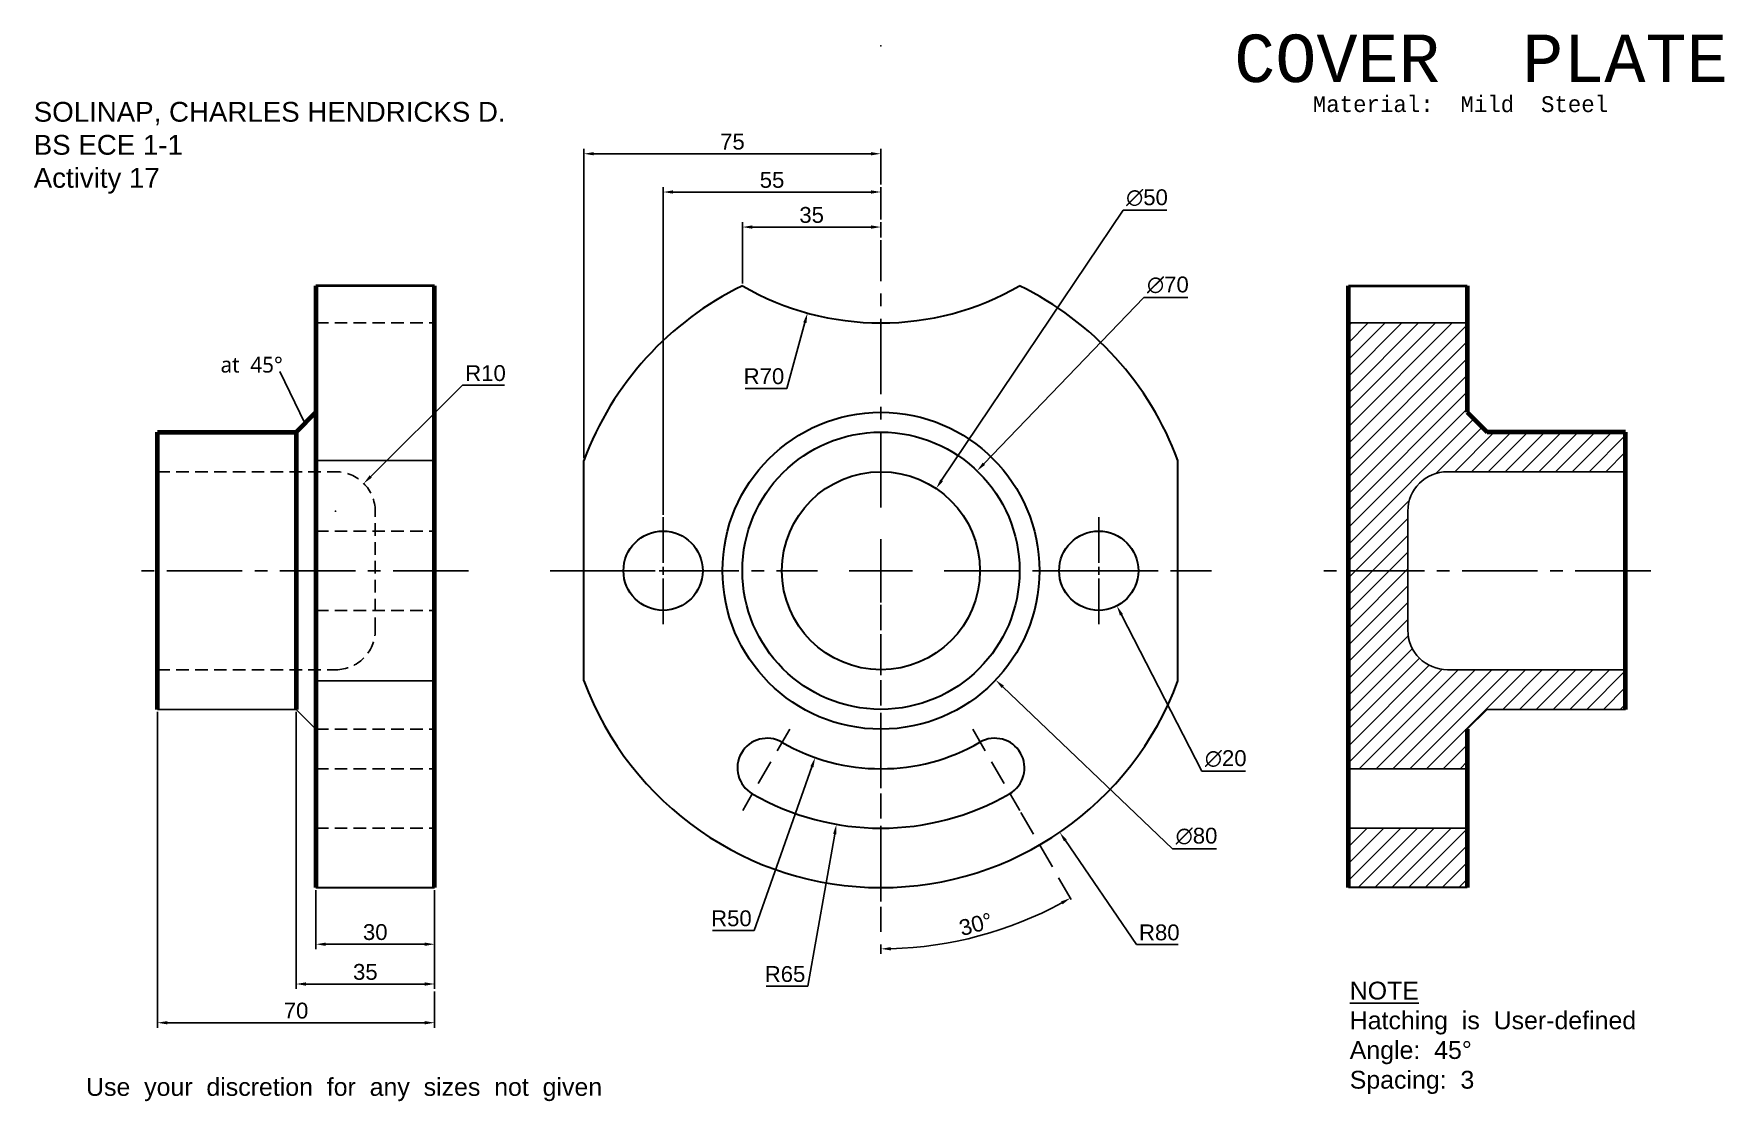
# Model space of a CAD drawing. Header units: millimetres. Extents: x 36 to 463, y 116 to 386.
import ezdxf

# ---------------------------------------------------------------- set-up
doc = ezdxf.new("R2010")
doc.units = ezdxf.units.MM
for name, pattern in [('CENTER2', [28.575, 19.05, -3.175, 3.175, -3.175]), ('HIDDEN', [9.525, 6.35, -3.175]), ('HIDDEN2', [4.7625, 3.175, -1.5875])]:
    doc.linetypes.add(name, pattern=pattern)
doc.layers.add('Layer1', color=7, linetype='Continuous', lineweight=40)
doc.styles.get("Standard").update_dxf_attribs({"font": 'arial.ttf'})
doc.dimstyles.new('Copy of ISO-25', dxfattribs={"dimtxt": 4, "dimasz": 2.5, "dimexe": 1.25, "dimexo": 0.625, "dimgap": 1, "dimtad": 1, "dimdec": 0, "dimtxsty": 'Standard', "dimcen": 2.5, "dimclrd": 4, "dimclre": 4, "dimadec": 0, "dimazin": 0, "dimtfac": 1, "dimtdec": 0, "dimtmove": 0, "dimatfit": 3, "dimfxl": 1, "dimarcsym": 0})
doc.dimstyles.new('ISO-25', dxfattribs={"dimtxt": 4, "dimasz": 2.5, "dimexe": 1.25, "dimexo": 0.625, "dimgap": 1, "dimtad": 1, "dimdec": 0, "dimtxsty": 'Standard', "dimcen": 2.5, "dimclrd": 4, "dimclre": 4, "dimadec": 0, "dimazin": 0, "dimtfac": 1, "dimtdec": 0, "dimtmove": 0, "dimatfit": 3, "dimfxl": 1, "dimarcsym": 0})
doc.dimstyles.get("Standard").update_dxf_attribs({"dimtxt": 4, "dimasz": 2.5, "dimexe": 0.18, "dimexo": 0.0625, "dimgap": 1, "dimtad": 1, "dimtih": 1, "dimtoh": 1, "dimdec": 0, "dimzin": 0, "dimdsep": 46, "dimtxsty": 'Standard', "dimcen": 0.09, "dimclrd": 4, "dimclre": 4, "dimclrt": 256, "dimadec": 0, "dimazin": 0, "dimtfac": 1, "dimtdec": 0, "dimtofl": 0, "dimtmove": 0, "dimatfit": 3, "dimfxl": 1, "dimtolj": 1, "dimtzin": 0, "dimarcsym": 0})
pattern_1 = [(45, (-121.961, 0), (-2.12132, 2.12132), [])]

# ---------------------------------------------------------------- blocks, each defined once
blk = doc.blocks.new('*U1')
at = {"color": 0, "linetype": 'CENTER2', "transparency": 16777216}
for p, q in [((0, 16), (0, 83.5)), ((-83.5, 0), (-16, 0)), ((16, 0), (83.5, 0)), ((0, -83.5), (0, -16))]:
    blk.add_line(p, q, dxfattribs=at)
at = {"color": 0, "linetype": 'Continuous', "transparency": 16777216}
for p, q in [((0, -8), (0, 8)), ((-8, 0), (8, 0))]:
    blk.add_line(p, q, dxfattribs=at)
blk = doc.blocks.new('*U2')
at = {"color": 0, "linetype": 'CENTER2', "transparency": 16777216}
for p, q in [((0, 2), (0, 13.5)), ((-13.5, 0), (-2, 0)), ((2, 0), (13.5, 0)), ((0, -13.5), (0, -2))]:
    blk.add_line(p, q, dxfattribs=at)
at = {"color": 0, "linetype": 'Continuous', "transparency": 16777216}
for p, q in [((-1, 0), (1, 0)), ((0, -1), (0, 1))]:
    blk.add_line(p, q, dxfattribs=at)
blk = doc.blocks.new('*U3')
at = {"color": 0, "linetype": 'CENTER2', "transparency": 16777216}
for p, q in [((0, 2), (0, 13.5)), ((-13.5, 0), (-2, 0)), ((2, 0), (13.5, 0)), ((0, -13.5), (0, -2))]:
    blk.add_line(p, q, dxfattribs=at)
at = {"color": 0, "linetype": 'Continuous', "transparency": 16777216}
for p, q in [((-1, 0), (1, 0)), ((0, -1), (0, 1))]:
    blk.add_line(p, q, dxfattribs=at)
blk = doc.blocks.new('*D4')
at = {"color": 4, "lineweight": -2, "transparency": 16777216}
for p, q in [((144.38, 296.83), (121.18, 273.81)), ((154.92, 296.83), (144.38, 296.83)), ((112.22, 265), (112.4, 265)), ((112.31, 264.91), (112.31, 265.09))]:
    blk.add_line(p, q, dxfattribs=at)
at = {"color": 4, "transparency": 16777216}
blk.add_solid([(120.89, 274.1), (121.47, 273.51), (119.41, 272.04)], dxfattribs=at)
at = {"layer": 'Defpoints', "color": 0, "transparency": 16777216}
for p in [(119.41, 272.04), (112.31, 265)]:
    blk.add_point(p, dxfattribs=at)
at = {"transparency": 16777216, "insert": (150.15, 299.87), "char_height": 4, "attachment_point": 5}
blk.add_mtext('\\A1;R10', dxfattribs=at)
blk = doc.blocks.new('*D5')
at = {"color": 4, "lineweight": -2, "transparency": 16777216}
for p, q in [((316.42, 319), (276.01, 277.02)), ((327.49, 319), (316.42, 319)), ((249.91, 250), (250.09, 250)), ((250, 249.91), (250, 250.09))]:
    blk.add_line(p, q, dxfattribs=at)
at = {"color": 4, "transparency": 16777216}
blk.add_solid([(275.71, 277.31), (276.31, 276.73), (274.27, 275.22)], dxfattribs=at)
at = {"layer": 'Defpoints', "color": 0, "transparency": 16777216}
for p in [(274.27, 275.22), (225.73, 224.78)]:
    blk.add_point(p, dxfattribs=at)
at = {"transparency": 16777216, "insert": (322.45, 322.15), "char_height": 4, "attachment_point": 5}
blk.add_mtext('\\A1;∅70', dxfattribs=at)
blk = doc.blocks.new('*D6')
at = {"color": 4, "lineweight": -2, "transparency": 16777216}
for p, q in [((311.13, 341.02), (265.33, 272.83)), ((322.2, 341.02), (311.13, 341.02)), ((249.91, 250), (250.09, 250)), ((250, 249.91), (250, 250.09))]:
    blk.add_line(p, q, dxfattribs=at)
at = {"color": 4, "transparency": 16777216}
blk.add_solid([(264.99, 273.06), (265.68, 272.6), (263.94, 270.75)], dxfattribs=at)
at = {"layer": 'Defpoints', "color": 0, "transparency": 16777216}
for p in [(263.94, 270.75), (236.06, 229.25)]:
    blk.add_point(p, dxfattribs=at)
at = {"transparency": 16777216, "insert": (317.17, 344.17), "char_height": 4, "attachment_point": 5}
blk.add_mtext('\\A1;∅50', dxfattribs=at)
blk = doc.blocks.new('*D7')
at = {"color": 4, "lineweight": -2, "transparency": 16777216}
for p, q in [((304.91, 250), (305.09, 250)), ((305, 249.91), (305, 250.09)), ((331.02, 199.39), (310.72, 238.88)), ((342.09, 199.39), (331.02, 199.39))]:
    blk.add_line(p, q, dxfattribs=at)
at = {"color": 4, "transparency": 16777216}
blk.add_solid([(311.09, 239.07), (310.34, 238.69), (309.57, 241.11)], dxfattribs=at)
at = {"layer": 'Defpoints', "color": 0, "transparency": 16777216}
for p in [(300.43, 258.89), (309.57, 241.11)]:
    blk.add_point(p, dxfattribs=at)
at = {"transparency": 16777216, "insert": (337.05, 202.55), "char_height": 4, "attachment_point": 5}
blk.add_mtext('\\A1;∅20', dxfattribs=at)
blk = doc.blocks.new('*D8')
at = {"color": 4, "lineweight": -2, "transparency": 16777216}
for p, q in [((249.91, 250), (250.09, 250)), ((250, 249.91), (250, 250.09)), ((323.65, 179.82), (280.77, 220.68)), ((334.72, 179.82), (323.65, 179.82))]:
    blk.add_line(p, q, dxfattribs=at)
at = {"color": 4, "transparency": 16777216}
blk.add_solid([(281.06, 220.98), (280.48, 220.38), (278.96, 222.41)], dxfattribs=at)
at = {"layer": 'Defpoints', "color": 0, "transparency": 16777216}
for p in [(221.04, 277.59), (278.96, 222.41)]:
    blk.add_point(p, dxfattribs=at)
at = {"transparency": 16777216, "insert": (329.68, 182.98), "char_height": 4, "attachment_point": 5}
blk.add_mtext('\\A1;∅80', dxfattribs=at)
blk = doc.blocks.new('*D9')
at = {"color": 4, "lineweight": -2, "transparency": 16777216}
for p, q in [((249.91, 250), (250.09, 250)), ((250, 249.91), (250, 250.09)), ((218.01, 159.18), (232.56, 200.48)), ((207.47, 159.18), (218.01, 159.18))]:
    blk.add_line(p, q, dxfattribs=at)
at = {"color": 4, "transparency": 16777216}
blk.add_solid([(232.17, 200.62), (232.95, 200.34), (233.39, 202.84)], dxfattribs=at)
at = {"layer": 'Defpoints', "color": 0, "transparency": 16777216}
for p in [(250, 250), (233.39, 202.84)]:
    blk.add_point(p, dxfattribs=at)
at = {"transparency": 16777216, "insert": (212.24, 162.22), "char_height": 4, "attachment_point": 5}
blk.add_mtext('\\A1;R50', dxfattribs=at)
blk = doc.blocks.new('*D10')
at = {"color": 4, "lineweight": -2, "transparency": 16777216}
for p, q in [((249.91, 250), (250.09, 250)), ((250, 249.91), (250, 250.09)), ((231.58, 145.11), (238.32, 183.52)), ((220.99, 145.11), (231.58, 145.11))]:
    blk.add_line(p, q, dxfattribs=at)
at = {"color": 4, "transparency": 16777216}
blk.add_solid([(237.91, 183.59), (238.73, 183.45), (238.76, 185.98)], dxfattribs=at)
at = {"layer": 'Defpoints', "color": 0, "transparency": 16777216}
for p in [(250, 250), (238.76, 185.98)]:
    blk.add_point(p, dxfattribs=at)
at = {"transparency": 16777216, "insert": (225.78, 148.15), "char_height": 4, "attachment_point": 5}
blk.add_mtext('\\A1;R65', dxfattribs=at)
blk = doc.blocks.new('*D11')
at = {"color": 4, "lineweight": -2, "transparency": 16777216}
for p, q in [((249.91, 250), (250.09, 250)), ((250, 249.91), (250, 250.09)), ((314.51, 155.62), (296.56, 181.89)), ((325.06, 155.62), (314.51, 155.62))]:
    blk.add_line(p, q, dxfattribs=at)
at = {"color": 4, "transparency": 16777216}
blk.add_solid([(296.9, 182.13), (296.21, 181.66), (295.14, 183.95)], dxfattribs=at)
at = {"layer": 'Defpoints', "color": 0, "transparency": 16777216}
for p in [(250, 250), (295.14, 183.95)]:
    blk.add_point(p, dxfattribs=at)
at = {"transparency": 16777216, "insert": (320.28, 158.66), "char_height": 4, "attachment_point": 5}
blk.add_mtext('\\A1;R80', dxfattribs=at)
blk = doc.blocks.new('*D12')
at = {"color": 4, "lineweight": -2, "transparency": 16777216}
for p, q in [((249.91, 382.56), (250.09, 382.56)), ((250, 382.47), (250, 382.65)), ((226.23, 296.05), (230.79, 312.65)), ((215.69, 296.05), (226.23, 296.05))]:
    blk.add_line(p, q, dxfattribs=at)
at = {"color": 4, "transparency": 16777216}
blk.add_solid([(230.39, 312.76), (231.19, 312.54), (231.45, 315.06)], dxfattribs=at)
at = {"layer": 'Defpoints', "color": 0, "transparency": 16777216}
for p in [(250, 382.56), (231.45, 315.06)]:
    blk.add_point(p, dxfattribs=at)
at = {"transparency": 16777216, "insert": (220.46, 299.09), "char_height": 4, "attachment_point": 5}
blk.add_mtext('\\A1;R70', dxfattribs=at)
blk = doc.blocks.new('*D13')
at = {"color": 4, "linetype": 'HIDDEN', "lineweight": -2, "transparency": 16777216}
for p, q in [((250, 241.38), (250, 153.28)), ((285.34, 188.95), (298.44, 166.26))]:
    blk.add_line(p, q, dxfattribs=at)
at = {"color": 4, "lineweight": -2, "transparency": 16777216}
blk.add_arc((250, 250.16), 95.63, 271.4979, 298.5021, dxfattribs=at)
at = {"color": 4, "transparency": 16777216}
for points in [[(295.43, 166.48), (295.84, 165.75), (297.81, 167.34)], [(252.51, 154.14), (252.49, 154.98), (250, 154.53)]]:
    blk.add_solid(points, dxfattribs=at)
at = {"layer": 'Defpoints', "color": 0, "transparency": 16777216}
for p in [(250, 258), (250, 242), (273.18, 210), (285.03, 189.49), (266.61, 155.98)]:
    blk.add_point(p, dxfattribs=at)
at = {"color": 0, "transparency": 16777216, "insert": (273.96, 160.73), "char_height": 4, "attachment_point": 5, "rotation": 15}
blk.add_mtext('30°', dxfattribs=at)
blk = doc.blocks.new('*D14')
at = {"color": 4, "lineweight": -2, "transparency": 16777216}
for p, q in [((215, 322.56), (215, 338.02)), ((250, 334.12), (250, 338.02)), ((217.5, 336.77), (247.5, 336.77))]:
    blk.add_line(p, q, dxfattribs=at)
at = {"color": 4, "transparency": 16777216}
for points in [[(217.5, 337.19), (217.5, 336.35), (215, 336.77)], [(247.5, 337.19), (247.5, 336.35), (250, 336.77)]]:
    blk.add_solid(points, dxfattribs=at)
at = {"layer": 'Defpoints', "color": 0, "transparency": 16777216}
for p in [(250, 336.77), (250, 333.5), (215, 321.94)]:
    blk.add_point(p, dxfattribs=at)
at = {"color": 0, "transparency": 16777216, "insert": (232.5, 339.81), "char_height": 4, "attachment_point": 5}
blk.add_mtext('35', dxfattribs=at)
blk = doc.blocks.new('*D15')
at = {"color": 4, "lineweight": -2, "transparency": 16777216}
for p, q in [((195, 264.12), (195, 346.87)), ((250, 338.64), (250, 346.87)), ((197.5, 345.62), (247.5, 345.62))]:
    blk.add_line(p, q, dxfattribs=at)
at = {"color": 4, "transparency": 16777216}
for points in [[(197.5, 346.04), (197.5, 345.21), (195, 345.62)], [(247.5, 346.04), (247.5, 345.21), (250, 345.62)]]:
    blk.add_solid(points, dxfattribs=at)
at = {"layer": 'Defpoints', "color": 0, "transparency": 16777216}
for p in [(250, 345.62), (250, 338.02), (195, 263.5)]:
    blk.add_point(p, dxfattribs=at)
at = {"color": 0, "transparency": 16777216, "insert": (222.5, 348.66), "char_height": 4, "attachment_point": 5}
blk.add_mtext('55', dxfattribs=at)
blk = doc.blocks.new('*D16')
at = {"color": 4, "lineweight": -2, "transparency": 16777216}
for p, q in [((175, 278.46), (175, 356.53)), ((177.5, 355.28), (247.5, 355.28)), ((250, 347.5), (250, 356.53))]:
    blk.add_line(p, q, dxfattribs=at)
at = {"color": 4, "transparency": 16777216}
for points in [[(177.5, 355.7), (177.5, 354.87), (175, 355.28)], [(247.5, 355.7), (247.5, 354.87), (250, 355.28)]]:
    blk.add_solid(points, dxfattribs=at)
at = {"layer": 'Defpoints', "color": 0, "transparency": 16777216}
for p in [(250, 355.28), (250, 346.87), (175, 277.84)]:
    blk.add_point(p, dxfattribs=at)
at = {"color": 0, "transparency": 16777216, "insert": (212.5, 358.32), "char_height": 4, "attachment_point": 5}
blk.add_mtext('75', dxfattribs=at)
blk = doc.blocks.new('*D17')
at = {"color": 4, "lineweight": -2, "transparency": 16777216}
for p, q in [((107.31, 169.38), (107.31, 154.45)), ((137.31, 169.38), (137.31, 154.45)), ((109.81, 155.7), (134.81, 155.7))]:
    blk.add_line(p, q, dxfattribs=at)
at = {"color": 4, "transparency": 16777216}
for points in [[(109.81, 156.11), (109.81, 155.28), (107.31, 155.7)], [(134.81, 156.11), (134.81, 155.28), (137.31, 155.7)]]:
    blk.add_solid(points, dxfattribs=at)
at = {"layer": 'Defpoints', "color": 0, "transparency": 16777216}
for p in [(107.31, 170), (137.31, 170), (137.31, 155.7)]:
    blk.add_point(p, dxfattribs=at)
at = {"color": 0, "transparency": 16777216, "insert": (122.31, 158.74), "char_height": 4, "attachment_point": 5}
blk.add_mtext('30', dxfattribs=at)
blk = doc.blocks.new('*D18')
at = {"color": 4, "lineweight": -2, "transparency": 16777216}
for p, q in [((102.31, 214.38), (102.31, 144.4)), ((137.31, 155.07), (137.31, 144.4)), ((104.81, 145.65), (134.81, 145.65))]:
    blk.add_line(p, q, dxfattribs=at)
at = {"color": 4, "transparency": 16777216}
for points in [[(104.81, 146.07), (104.81, 145.23), (102.31, 145.65)], [(134.81, 146.07), (134.81, 145.23), (137.31, 145.65)]]:
    blk.add_solid(points, dxfattribs=at)
at = {"layer": 'Defpoints', "color": 0, "transparency": 16777216}
for p in [(102.31, 215), (137.31, 155.7), (137.31, 145.65)]:
    blk.add_point(p, dxfattribs=at)
at = {"color": 0, "transparency": 16777216, "insert": (119.81, 148.69), "char_height": 4, "attachment_point": 5}
blk.add_mtext('35', dxfattribs=at)
blk = doc.blocks.new('*D19')
at = {"color": 4, "lineweight": -2, "transparency": 16777216}
for p, q in [((67.31, 214.38), (67.31, 134.63)), ((137.31, 143.78), (137.31, 134.63)), ((69.81, 135.88), (134.81, 135.88))]:
    blk.add_line(p, q, dxfattribs=at)
at = {"color": 4, "transparency": 16777216}
for points in [[(69.81, 136.29), (69.81, 135.46), (67.31, 135.88)], [(134.81, 136.29), (134.81, 135.46), (137.31, 135.88)]]:
    blk.add_solid(points, dxfattribs=at)
at = {"layer": 'Defpoints', "color": 0, "transparency": 16777216}
for p in [(67.31, 215), (137.31, 144.4), (137.31, 135.88)]:
    blk.add_point(p, dxfattribs=at)
at = {"color": 0, "transparency": 16777216, "insert": (102.31, 138.92), "char_height": 4, "attachment_point": 5}
blk.add_mtext('70', dxfattribs=at)

msp = doc.modelspace()

# ---------------------------------------------------------------- hatches: boundary and pattern name
h = msp.add_hatch()
h.set_pattern_fill('_USER', color=256, scale=3, angle=45, pattern_type=0)
h.set_pattern_definition(pattern_1)
h.paths.add_polyline_path([(368.04, 200), (398.04, 200), (398.04, 210), (403.04, 215), (438.04, 215), (438.04, 225), (393.04, 225, -0.414214), (383.04, 235), (383.04, 265, -0.414214), (393.04, 275), (438.04, 275), (438.04, 285), (403.04, 285), (398.04, 290), (398.04, 312.56), (368.04, 312.56)])
h = msp.add_hatch()
h.set_pattern_fill('_USER', color=256, scale=3, angle=45, pattern_type=0)
h.set_pattern_definition(pattern_1)
h.paths.add_polyline_path([(368.04, 185), (368.04, 170), (398.04, 170), (398.04, 185)])

# ---------------------------------------------------------------- linework, layer by layer
at = {"color": 4}
for p, q in [((107.31, 321.94), (137.31, 321.94)), ((398.04, 321.94), (368.04, 321.94)), ((104.55, 287.24), (98.18, 300.31)), ((107.31, 170), (137.31, 170)), ((398.04, 170), (368.04, 170))]:
    msp.add_line(p, q, dxfattribs=at)
at = {"lineweight": 120}
for p, q in [((107.31, 290), (102.31, 285)), ((398.04, 290), (403.04, 285)), ((67.31, 215), (67.31, 285)), ((67.31, 285), (102.31, 285)), ((102.31, 285), (102.31, 215)), ((438.04, 285), (403.04, 285)), ((438.04, 215), (438.04, 285))]:
    msp.add_line(p, q, dxfattribs=at)
for p, q in [((107.31, 277.84), (137.31, 277.84)), ((107.31, 222.16), (137.31, 222.16)), ((102.31, 215), (67.31, 215)), ((102.31, 215), (107.31, 210)), ((403.04, 215), (398.04, 210)), ((403.04, 215), (438.04, 215))]:
    msp.add_line(p, q)
at = {"color": 4, "linetype": 'CENTER2'}
for p, q in [((145.87, 250), (62.12, 250)), ((444.36, 250), (360.62, 250))]:
    msp.add_line(p, q, dxfattribs=at)
at = {"color": 4, "linetype": 'HIDDEN'}
for p, q in [((226.96, 210), (215.12, 189.49)), ((273.18, 210), (285.03, 189.49))]:
    msp.add_line(p, q, dxfattribs=at)
at = {"layer": 'Layer1'}
for p, q in [((137.31, 321.94), (107.31, 321.94)), ((368.04, 321.94), (398.04, 321.94))]:
    msp.add_line(p, q, dxfattribs=at)
at = {"layer": 'Layer1', "lineweight": 120}
for p, q in [((107.31, 321.94), (107.31, 170)), ((137.31, 170), (137.31, 321.94)), ((368.04, 170), (368.04, 321.94)), ((398.04, 321.94), (398.04, 290)), ((398.04, 210), (398.04, 170))]:
    msp.add_line(p, q, dxfattribs=at)
at = {"layer": 'Layer1', "color": 0, "linetype": 'HIDDEN2', "lineweight": 25}
for p, q in [((107.31, 312.56), (137.31, 312.56)), ((107.31, 210), (137.31, 210)), ((107.31, 200), (137.31, 200)), ((107.31, 185), (137.31, 185))]:
    msp.add_line(p, q, dxfattribs=at)
at = {"layer": 'Layer1', "linetype": 'Continuous', "lineweight": 25}
for p, q in [((398.04, 312.56), (368.04, 312.56)), ((438.04, 275), (393.04, 275)), ((383.04, 235), (383.04, 265)), ((438.04, 225), (393.04, 225)), ((398.04, 200), (368.04, 200)), ((398.04, 185), (368.04, 185))]:
    msp.add_line(p, q, dxfattribs=at)
at = {"layer": 'Layer1', "color": 0, "linetype": 'Continuous', "lineweight": 30}
for p, q in [((175, 222.16), (175, 277.84)), ((325, 222.16), (325, 277.84))]:
    msp.add_line(p, q, dxfattribs=at)
at = {"layer": 'Layer1', "linetype": 'HIDDEN2', "lineweight": 25}
for p, q in [((67.31, 275), (112.31, 275)), ((122.31, 235), (122.31, 265)), ((107.31, 260), (137.31, 260)), ((107.31, 240), (137.31, 240)), ((67.31, 225), (112.31, 225))]:
    msp.add_line(p, q, dxfattribs=at)
at = {"layer": 'Layer1', "lineweight": 30}
for p, q in [((107.31, 170), (137.31, 170)), ((398.04, 170), (368.04, 170))]:
    msp.add_line(p, q, dxfattribs=at)
at = {"layer": 'Layer1', "color": 0, "linetype": 'Continuous', "lineweight": 30}
for centre, radius in [((250, 250), 40), ((250, 250), 35), ((250, 250), 25), ((195, 250), 10), ((305, 250), 10)]:
    msp.add_circle(centre, radius, dxfattribs=at)
for centre, radius, start, end in [((250, 250), 80, 115.9445, 159.6359), ((250, 382.56), 70, 240, 300), ((250, 250), 80, 20.3641, 64.0555), ((250, 250), 80, 200.3641, 339.6359), ((221.25, 200.2), 7.5, 60, 240), ((250, 250), 50, 240, 300), ((278.75, 200.2), 7.5, 300, 120), ((250, 250), 65, 240, 300)]:
    msp.add_arc(centre, radius, start, end, dxfattribs=at)
at = {"layer": 'Layer1', "linetype": 'HIDDEN2', "lineweight": 25}
for centre, start, end in [((112.31, 265), 0, 90), ((112.31, 235), 270, 0)]:
    msp.add_arc(centre, 10, start, end, dxfattribs=at)
at = {"layer": 'Layer1', "linetype": 'Continuous', "lineweight": 25}
for centre, start, end in [((393.04, 265), 90, 180), ((393.04, 235), 180, 270)]:
    msp.add_arc(centre, 10, start, end, dxfattribs=at)

# ---------------------------------------------------------------- block references
at = {"color": 4, "linetype": 'CENTER2'}
for name, p in [('*U1', (250, 250)), ('*U2', (195, 250)), ('*U3', (305, 250))]:
    msp.add_blockref(name, p, dxfattribs=at)

# ---------------------------------------------------------------- texts
at = {"lineweight": 30, "insert": (339.19, 385.38), "char_height": 12, "attachment_point": 1}
msp.add_mtext_dynamic_manual_height_columns('{\\Fmonotxt|c0;COVER  PLATE}', width=186.103, gutter_width=12.5, heights=[0], dxfattribs=at)
at = {"attachment_point": 1}
for s, width, insert, char_height in [('SOLINAP, CHARLES HENDRICKS D.\\PBS ECE 1-1\\PActivity 17', 130.688, (36.08, 368.37), 5), ('{\\fConsolas|b0|i0|c0|p49;Material:  Mild  Steel}', 104.7168, (359.05, 369.81), 4), ('{\\f@Microsoft YaHei|b0|i0|c0|p34;at  45%%D}', 22.503, (83.26, 304.03), 4), ('{\\LNOTE}\\PHatching  is  User-defined\\PAngle:  45%%D\\PSpacing:  3', 85.1025, (368.37, 146.24), 4.5), ('Use  your  discretion  for  any  sizes  not  given', 176.0694, (49.29, 121.92), 4.5)]:
    msp.add_mtext_dynamic_manual_height_columns(s, width=width, gutter_width=12.5, heights=[0], dxfattribs=dict(at, insert=insert, char_height=char_height))

# ---------------------------------------------------------------- dimensions: what is measured, and where the dimension line sits
for center, mpoint, picture, middle in [((250, 382.56), (231.45, 315.06), '*D12', (220.46, 296.05)), ((112.31, 265), (119.41, 272.04), '*D4', (150.15, 296.83)), ((250, 250), (233.39, 202.84), '*D9', (212.24, 159.18)), ((250, 250), (238.76, 185.98), '*D10', (225.78, 145.11)), ((250, 250), (295.14, 183.95), '*D11', (320.28, 155.62))]:
    dim = msp.add_radius_dim(center=center, mpoint=mpoint, dimstyle='Standard')
    dim.commit()
    dim.dimension.update_dxf_attribs({"geometry": picture, "text_midpoint": middle, "dimtype": 164})
for base, p1, p2, picture, middle in [((250, 355.28), (175, 277.84), (250, 346.87), '*D16', (212.5, 358.32)), ((250, 345.62), (195, 263.5), (250, 338.02), '*D15', (222.5, 348.66)), ((250, 336.77), (215, 321.94), (250, 333.5), '*D14', (232.5, 339.81)), ((137.31, 135.88), (67.31, 215), (137.31, 144.4), '*D19', (102.31, 138.92)), ((137.31, 145.65), (102.31, 215), (137.31, 155.7), '*D18', (119.81, 148.69)), ((137.31, 155.7), (107.31, 170), (137.31, 170), '*D17', (122.31, 158.74))]:
    dim = msp.add_linear_dim(base=base, p1=p1, p2=p2, dimstyle='ISO-25')
    dim.commit()
    dim.dimension.update_dxf_attribs({"geometry": picture, "text_midpoint": middle})
for p1, p2, picture, middle in [((236.06, 229.25), (263.94, 270.75), '*D6', (317.17, 341.02)), ((225.73, 224.78), (274.27, 275.22), '*D5', (322.45, 319)), ((221.04, 277.59), (278.96, 222.41), '*D8', (329.68, 179.82)), ((300.43, 258.89), (309.57, 241.11), '*D7', (337.05, 199.39))]:
    dim = msp.add_diameter_dim_2p(p1=p1, p2=p2, dimstyle='Standard')
    dim.commit()
    dim.dimension.update_dxf_attribs({"geometry": picture, "text_midpoint": middle, "dimtype": 163})
dim = msp.add_angular_dim_2l(base=(266.61, 155.98), line1=((273.18, 210), (285.03, 189.49)), line2=((250, 242), (250, 258)), dimstyle='Copy of ISO-25')
dim.commit()
dim.dimension.update_dxf_attribs({"geometry": '*D13', "text_midpoint": (273.96, 160.73)})

doc.saveas('drawing.dxf')
